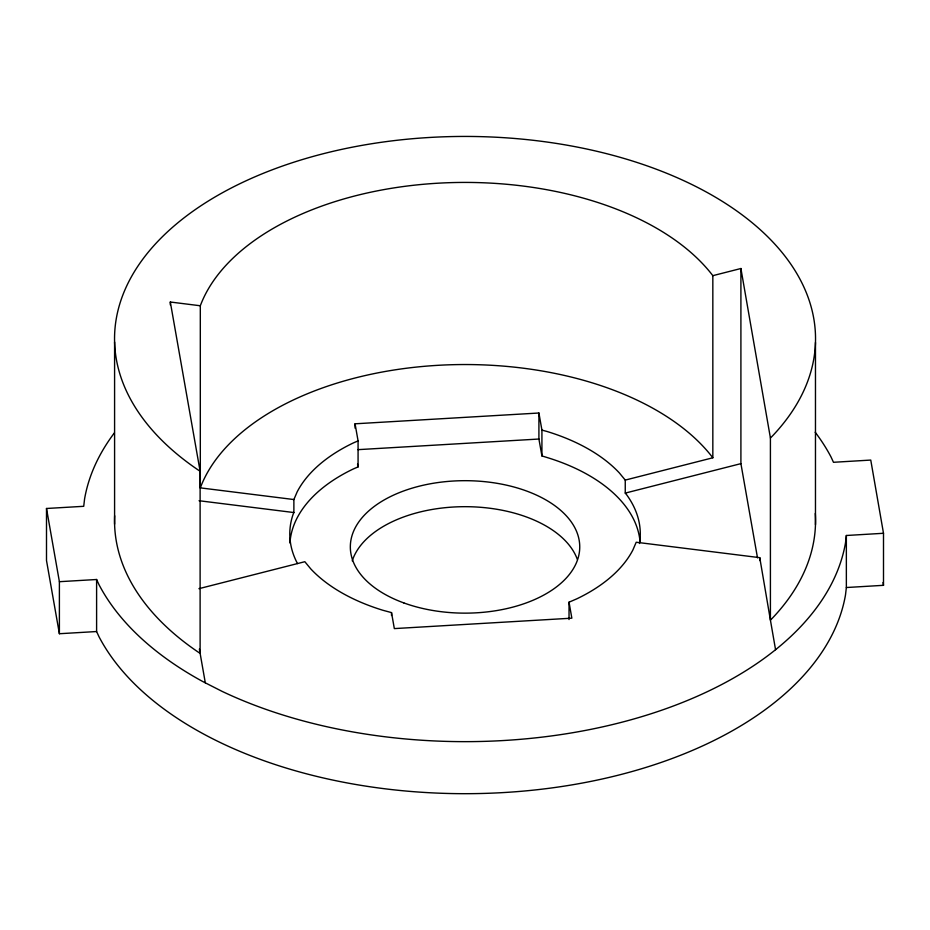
<?xml version="1.0" encoding="UTF-8"?>
<svg xmlns="http://www.w3.org/2000/svg" width="930" height="930" viewBox="0 0 930 930"><rect width="100%" height="100%" fill="white"/><g stroke="black" fill="none" stroke-linecap="round" stroke-linejoin="round"><path stroke-width="1.4" d="M96.604 579.506L96.604 631.54L99.01 636.748A382.358 220.747 0 0 0 502.049 792.651A382.358 220.747 0 0 0 845.51 594.84L846.358 587.528L883.5 585.319L883.5 533.285L846.358 535.494L845.51 542.806A382.358 220.747 0 0 1 610.929 724.947A382.358 220.747 0 0 1 222.107 691.374L203.321 681.83A382.358 220.747 0 0 1 99.01 584.714L96.604 579.506L59.392 581.692L46.5 508.489L83.723 506.304L84.572 498.992A382.358 220.747 0 0 1 114.413 432.845M297.495 563.58A175.247 101.172 0 0 1 293.055 514.476L293.88 512.546L293.88 499.538L297.182 491.831A175.247 101.172 0 0 1 353.435 442.889L358.073 440.89L355.062 423.801L538.912 413.013L541.923 430.102L541.923 455.933L547.154 457.537A175.247 101.172 0 0 1 640.107 542.341M775.562 649.698L770.412 620.089L770.412 437.972L772.33 436.112A350.494 202.356 0 0 0 669.426 174.398A350.494 202.356 0 0 0 207.018 201.833A350.494 202.356 0 0 0 198.45 470.162L200.113 471.208L200.113 653.325L198.45 652.267A350.494 202.356 0 0 1 114.657 515.766M358.073 440.89L358.073 466.906L353.435 468.906A175.247 101.172 0 0 0 289.928 542.981M569.032 619.531L569.032 602.187L576.647 598.908A175.247 101.172 0 0 0 632.9 549.956L636.201 542.248L759.764 557.663L770.412 620.089L772.33 618.217A350.494 202.356 0 0 0 815.296 513.453M170.318 304.9L170.318 302.018L200.31 305.761A270.839 156.368 0 0 1 437.635 183.222A270.839 156.368 0 0 1 712.833 275.664L740.908 268.514L770.412 437.972M198.927 588.678L304.831 561.708L310.748 568.869A175.247 101.172 0 0 0 382.916 610.278L391.518 612.603L394.332 628.599L571.845 618.171L569.032 602.187M541.923 430.102L547.154 431.52A175.247 101.172 0 0 1 619.334 472.917L625.251 480.089L712.833 457.781L712.833 275.664M625.251 480.089L625.251 493.098L740.908 463.64L740.908 268.514M357.957 449.655L538.912 439.03L541.923 455.933M46.5 508.489L46.5 560.523L59.392 633.725L96.604 631.54M200.31 305.761L200.31 487.866L293.88 499.538M199.055 500.724L293.88 512.546M625.251 493.098L626.727 494.888A175.247 101.172 0 0 1 639.491 543.504M740.908 463.64L757.497 557.826M357.562 464.058L358.073 466.906M170.318 302.018L200.113 471.208M199.369 649.082L205.309 682.841M883.5 533.285L870.759 460.071L833.478 462.291L831.071 457.072A382.358 220.747 0 0 0 815.203 432.241M883.012 582.505L883.5 585.319M846.358 535.494L846.358 587.528M815.471 342.507L815.471 524.625M759.764 557.663L759.764 560.558M538.912 413.013L538.912 439.03M391.518 612.603L391.518 615.497M355.062 423.801L355.062 428.137M114.588 342.042L114.588 524.148M59.392 581.692L59.392 633.725M200.31 487.866A270.839 156.368 0 0 1 437.635 365.339A270.839 156.368 0 0 1 712.833 457.781M352.249 560.848A114.704 66.228 0 0 1 463.663 506.687A114.704 66.228 0 0 1 577.298 559.29M403.818 602.919A114.704 66.228 0 0 0 579.657 549.514A114.704 66.228 0 0 0 411.641 488.297A114.704 66.228 0 0 0 403.818 602.919"/></g></svg>
